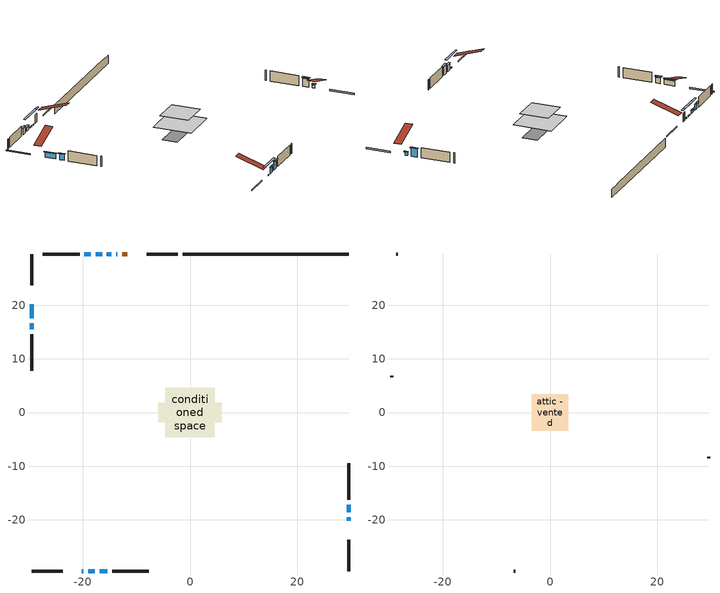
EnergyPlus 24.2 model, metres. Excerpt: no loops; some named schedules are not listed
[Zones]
conditioned space
 floor adiabatic (AdiabaticFloorConstruction): -4.57,-4.57 -4.57,4.57 4.57,4.57 4.57,-4.57 z0.6
 floor foundation (Slab1 construction): -5.95,-1.77 -5.95,1.77 5.95,1.77 5.95,-1.77 z-1.49
 wall outside (RimJoist1 construction): -2.29,29.53 -8.08,29.53 / -29.53,-29.53 -23.74,-29.53 / -29.53,29.53 -29.53,23.74 / 29.53,-29.53 29.53,-23.74 z0.6:0.9
 wall outside (AdiabaticWallConstruction 1): -11.68,29.53 -12.59,29.53 z0.6:2.63
 wall outside (AdiabaticWallConstruction): 29.53,-20.14 29.53,-19.55 / -16.39,29.53 -17.56,29.53 z0.6:1.36; -13.51,29.53 -13.78,29.53 / -20.14,-29.53 -19.88,-29.53 z0.6:0.86; -14.7,29.53 -15.46,29.53 z0.6:0.91; 29.53,-18.62 29.53,-17.2 / -16.86,-29.53 -15.43,-29.53 z0.6:2.58; -18.49,29.53 -19.66,29.53 / -18.96,-29.53 -17.79,-29.53 / -29.53,16.67 -29.53,15.5 z0.6:2.02; -29.53,20.14 -29.53,17.6 z0.6:1.82
 wall outside (Wall1 construction): -20.59,29.53 -27.43,29.53 / -14.51,-29.53 -7.67,-29.53 / -29.53,14.57 -29.53,7.73 / 29.53,-16.27 29.53,-9.43 z0.6:3.04
 wall foundation (FoundationWall1 construction): -1.36,29.53,-1.49 -1.36,29.53,0.6 26.44,29.53,0.6 26.44,29.53,0.48 29.53,29.53,0.48 29.53,29.53,-1.49
 window (WindowConstruction): 29.53,-20.14 29.53,-19.55 z0.6:1.36
 window (WindowConstruction 8): -13.52,29.53 -13.77,29.53 z0.6:0.85
 window (WindowConstruction 9): -14.7,29.53 -15.46,29.53 z0.6:0.9
 window (WindowConstruction 10): -20.14,-29.53 -19.88,-29.53 z0.6:0.85
 window (WindowConstruction 1): 29.53,-18.62 29.53,-17.2 z0.6:2.58
 window (WindowConstruction 2): -16.39,29.53 -17.56,29.53 z0.6:1.36
 window (WindowConstruction 3): -18.49,29.53 -19.66,29.53 z0.6:2.02
 window (WindowConstruction 4): -18.96,-29.53 -17.79,-29.53 z0.6:2.02
 window (WindowConstruction 5): -16.86,-29.53 -15.44,-29.53 z0.6:2.58
 window (WindowConstruction 6): -29.53,20.14 -29.53,17.6 z0.6:1.82
 window (WindowConstruction 7): -29.53,16.67 -29.53,15.5 z0.6:2.02
 door (Door): -11.68,29.53 -12.59,29.53 z0.6:2.63
 ceiling adiabatic (AdiabaticFloorConstruction): 4.57,-4.57 4.57,4.57 -4.57,4.57 -4.57,-4.57 z0.6
attic - vented
 floor to conditioned space (Floor1 construction Reversed): -3.4,-3.4 -3.4,3.4 3.4,3.4 3.4,-3.4 z3.04
 wall outside (Wall2 construction): -28.36,29.53 -28.6,29.53 / -6.74,-29.53 -6.49,-29.53 / -29.53,6.8 -29.53,6.56 / 29.53,-8.5 29.53,-8.26 z0.6:3.04
 roof outside (Roof1 construction): -10.75,29.53,3.04 -10.75,22.91,5.24 -9.01,22.91,5.24 -9.01,29.53,3.04; -21.07,-29.53,3.04 -21.07,-22.91,5.24 -22.81,-22.91,5.24 -22.81,-29.53,3.04; -29.53,21.07,3.04 -22.91,21.07,5.24 -22.91,22.81,5.24 -29.53,22.81,3.04; 29.53,-21.07,3.04 22.91,-21.07,5.24 22.91,-22.81,5.24 29.53,-22.81,3.04
shading: 29.53,-19.35 29.53,-20.34 29.94,-20.34 29.94,-19.35 z1.56; -16.59,29.53 -10.7,29.53 -10.7,29.94 -16.59,29.94 z3.67; -18.28,29.53 -11.88,29.53 -11.88,29.94 -18.28,29.94 z3.72; -17.07,-29.53 -22.96,-29.53 -22.96,-29.94 -17.07,-29.94 z3.67; 29.53,-17 29.53,-18.82 29.94,-18.82 29.94,-17 z2.78; -17.76,29.53 -16.19,29.53 -16.19,29.94 -17.76,29.94 z1.56; -19.86,29.53 -18.29,29.53 -18.29,29.94 -19.86,29.94 z2.22; -17.59,-29.53 -19.16,-29.53 -19.16,-29.94 -17.59,-29.94 z2.22; -15.23,-29.53 -17.06,-29.53 -17.06,-29.94 -15.23,-29.94 z2.78; -29.53,17.4 -29.53,20.34 -29.94,20.34 -29.94,17.4 z2.02; -29.53,15.3 -29.53,16.87 -29.94,16.87 -29.94,15.3 z2.22
[Building]
Building 1: Terrain=Suburbs
[Site:Location]
Toronto Intl AP_ON: Latitude {deg}=43.68; Longitude {deg}=-79.63; Time Zone {hr}=-5; Elevation {m}=173; Keep Site Location Information=Yes
[Site:GroundTemperature:Shallow]
4.59119, 2.66285, 2.50842, 3.42352, 7.09712, 10.7536, 13.9236, 15.9317, 16.1023, 14.4691, 11.3799, 7.83558
[Site:WaterMainsTemperature]
Calculation Method=Schedule; Temperature Schedule=mains temperature schedule
[Material] Roughness=Rough; Thermal Absorptance=0.9
Name | Thickness {m} | Conductivity {W/m-K} | Density {kg/m3} | Specific Heat {J/kg-K} | Solar Absorptance | Visible Absorptance
asphalt or fiberglass shingles | 0.00635 | 0.162714 | 1121.4 | 1465.45 | 0.4 | 0.4
ceiling loosefill ins | 0.0846667 | 0.0480833 | 16.02 | 1046.75 | 0.7 | 0.7
ceiling stud and cavity | 0.1397 | 0.110806 | 65.682 | 1177.47 | 0.7 | 0.7
concrete 4.0 in. | 0.1016 | 1.803125 | 2242.8 | 837.4 | 0.7 | 0.7
concrete 8.0 in. | 0.2032 | 1.803125 | 2242.8 | 837.4 | 0.7 | 0.7
door material | 0.04445 | 0.188738 | 512.64 | 1214.23 | 0.7 | 0.7
exterior vertical ins | 0.00309736 | 0.029427 | 32.04 | 1214.23 | 0.7 | 0.7
floor covering | 0.0127 | 0.0433444 | 54.468 | 1339.84 | 0.6 | 0.6
floor rigid ins; wall rigid ins | 0.512978 | 0.029427 | 32.04 | 1214.23 | 0.7 | 0.7
floor stud and cavity | 0.1397 | 1.75129 | 37.0049 | 1207.88 | 0.7 | 0.7
furniture material conditioned space 1 | 0.1524 | 0.115458 | 640.8 | 1214.23 | 0.6 | 0.6
gypsum board | 0.0127 | 0.160291 | 801 | 837.4 | 0.6 | 0.6
gypsum board 1 | 0.0127 | 0.160291 | 801 | 837.4 | 0.7 | 0.7
osb sheathing 0.5 in. | 0.0127 | 0.115458 | 512.64 | 1214.23 | 0.7 | 0.7
osb sheathing 0.75 in. | 0.01905 | 0.115458 | 512.64 | 1214.23 | 0.7 | 0.7
osb sheathing 2.0 in. | 0.0508 | 0.115458 | 512.64 | 1214.23 | 0.7 | 0.7
rim joist stud and cavity | 0.0508 | 0.113771 | 125.044 | 1163.47 | 0.6 | 0.6
wall stud and cavity | 0.1397 | 0.200352 | 139.0536 | 1170.24 | 0.7 | 0.7
wall stud and cavity 1 | 0.0889 | 6.9971 | 50.32683 | 1063.81 | 0.6 | 0.6
wall stud and cavity 2 | 0.0889 | 0.380278 | 52.3479 | 1209.89 | 0.7 | 0.7
wall stud and cavity 3 | 0.0889 | 0.391764 | 83.0341 | 1211.67 | 0.7 | 0.7
wood siding | 0.0254 | 0.102417 | 544.68 | 1172.36 | 0.4 | 0.4
wood siding 1 | 0.00254 | 0.102417 | 544.68 | 1172.36 | 0.4 | 0.4
wood siding 2; wood siding 3; wood siding 4 | 0.0254 | 0.102417 | 544.68 | 1172.36 | 0.7 | 0.7
[WindowMaterial:SimpleGlazingSystem]
Name | U-Factor {W/m2-K} | Solar Heat Gain Coefficient
WindowMaterial | 3.30573 | 0.59
WindowMaterial 1 | 4.397611 | 0.67
WindowMaterial 2 | 3.30119 | 0.67
WindowMaterial 3 | 3.29835 | 0.69
WindowMaterial 4 | 3.21545 | 0.37
WindowMaterial 5 | 3.30687 | 0.51
[Construction]
AdiabaticFloorConstruction: floor stud and cavity, floor rigid ins, osb sheathing 0.75 in., floor covering
AdiabaticWallConstruction: wood siding 3, wall rigid ins, wall stud and cavity 2, gypsum board
AdiabaticWallConstruction 1: wood siding 4, wall rigid ins, wall stud and cavity 2, gypsum board
Door: door material
Floor1 construction Reversed: gypsum board, ceiling stud and cavity, ceiling loosefill ins
FoundationWall1 construction: concrete 8.0 in., gypsum board 1
furniture construction conditioned space 1: furniture material conditioned space 1
PartitionWallConstruction: gypsum board, wall stud and cavity 3, gypsum board
RimJoist1 construction: wood siding 2, osb sheathing 2.0 in., rim joist stud and cavity
Roof1 construction: asphalt or fiberglass shingles
Slab1 construction: concrete 4.0 in.
Wall1 construction: wood siding, osb sheathing 0.5 in., wall stud and cavity, gypsum board
Wall2 construction: wood siding 1, wall stud and cavity 1
WindowConstruction; WindowConstruction 2: WindowMaterial
WindowConstruction 1; WindowConstruction 5: WindowMaterial 1
WindowConstruction 10; WindowConstruction 8: WindowMaterial 4
WindowConstruction 3; WindowConstruction 4; WindowConstruction 7: WindowMaterial 2
WindowConstruction 6: WindowMaterial 3
WindowConstruction 9: WindowMaterial 5
[Zone] Multiplier=1; Part of Total Floor Area=Yes
Name | Volume {m3}
attic - vented | 16.5344
conditioned space | 218.9
[Space]
Name | Zone | Volume {m3}
attic - vented 1 | attic - vented | 16.5344
conditioned space 1 | conditioned space | 218.9
[ZoneInfiltration:EffectiveLeakageArea]
infil attic - vented 1: Zone or Space=attic - vented 1; Schedule=Always On Discrete; Effective Air Leakage Area {cm2}=1910.48; Stack Coefficient=0.000322968; Wind Coefficient=1.21423e-05
[ZoneMixing]
whole house fan mix: Zone or Space=attic - vented; Schedule=Always On Continuous; Design Flow Rate Calculation Method=Flow/Zone; Design Flow Rate {m3/s}=0; Source Zone or Space=conditioned space
[SurfaceProperty:ExposedFoundationPerimeter]
Slab1: Exposed Perimeter Calculation Method=TotalExposedPerimeter; Total Exposed Perimeter {m}=30.888
[InternalMass] Zone or ZoneList=conditioned space; Space or SpaceList=conditioned space 1
Name | Construction | Surface Area {m2}
furniture mass conditioned space 1 | furniture construction conditioned space 1 | 50.32
partition wall mass | PartitionWallConstruction | 125.8
[Lights]
interior lighting: Zone or ZoneList or Space or SpaceList=conditioned space 1; Schedule=interior lighting schedule; Design Level Calculation Method=LightingLevel; Lighting Level {W}=343.2; Return Air Fraction=0; Fraction Radiant=0.6; Fraction Visible=0.2; Fraction Replaceable=1
[People]
occupants: Zone or ZoneList or Space or SpaceList=conditioned space 1; Number of People Schedule=occupants schedule; Number of People Calculation Method=People; Number of People=3; Fraction Radiant=0.314171; Sensible Heat Fraction=0.56303; Activity Level Schedule=occupants activity schedule; Carbon Dioxide Generation Rate {m3/s-W}=0; Enable ASHRAE 55 Comfort Warnings=No; Mean Radiant Temperature Calculation Type=EnclosureAveraged
[ElectricEquipment] Zone or ZoneList or Space or SpaceList=conditioned space 1; Design Level Calculation Method=EquipmentLevel
Name | Schedule | Design Level {W} | Fraction Latent | Fraction Radiant | Fraction Lost
clothes dryer | clothes dryer schedule | 140.772 | 0.015 | 0.081 | 0.85
clothes washer | clothes washer schedule | 32.1985 | 0.03 | 0.162 | 0.7
cooking range | cooking range schedule | 215.147 | 0.08 | 0.432 | 0.2
dishwasher | dishwasher schedule | 66.8632 | 0.3 | 0.18 | 0.4
fridge | fridge schedule | 72.9452 | 0 | 0.6 | 0
mech vent house fan | mech vent house fan schedule | 0 | 0 | 0 | 1
mech vent house fan cfis | mech vent house fan cfis schedule | 0 | 0 | 0 | 0
misc plug loads | misc plug loads schedule | 494.7 | 0.045 | 0.513 | 0.1
whole house fan | Always On Discrete | 0 | 0 | 0 | 1
[OtherEquipment] Zone or ZoneList or Space or SpaceList=conditioned space 1; Design Level Calculation Method=EquipmentLevel
Name | Fuel Type | Schedule | Design Level {W} | Fraction Latent | Fraction Radiant | Fraction Lost
clothes dryer 1 | Electricity | clothes dryer schedule | 0 | 0.015 | 0.081 | 0.85
cooking range 1 | Electricity | cooking range schedule | 0 | 0.08 | 0.432 | 0.2
general water use latent | None | general water use schedule | 62.594 | 1 | 0 | 0
general water use sensible | None | general water use schedule | -61.6891 | 0 | 0.6 | 0
mech vent house fan latent load | None | Always On Discrete | 0 | 1 | 0 | 0
mech vent house fan sensible load | None | Always On Discrete | 0 | 0 | 0 | 0
water heater energy adjustment1 | NaturalGas | Always On Discrete | 0.01 | 0 | 0 | 1
[ZoneInfiltration:DesignFlowRate] Zone or ZoneList or Space or SpaceList=conditioned space 1; Schedule=Always On Discrete; Design Flow Rate Calculation Method=Flow/Zone; Design Flow Rate {m3/s}=0
infil flow; natural vent flow; whole house fan flow
[AvailabilityManager:Scheduled]
central ac and furnace airloop Availability Manager: Schedule=Always On Discrete
[Foundation:Kiva]
Foundation Kiva 1: Initial Indoor Air Temperature {C}=18; Wall Height Above Grade {m}=0.599999; Wall Depth Below Slab {m}=0.2032; Custom Block Material Name 1=exterior vertical ins; Custom Block Depth 1 {m}=2.09001; Custom Block X Position 1 {m}=0.2159; Custom Block Z Position 1 {m}=0
[Foundation:Kiva:Settings]
Soil Conductivity {W/m-K}=0.849921; Soil Density {kg/m3}=1842.3; Soil Specific Heat {J/kg-K}=418.7; Ground Solar Absorptivity=0.9; Ground Thermal Absorptivity=0.9; Ground Surface Roughness {m}=0.03; Far-Field Width {m}=40; Deep-Ground Boundary Condition=ZeroFlux; Deep-Ground Depth {m}=40; Minimum Cell Dimension {m}=0.2; Maximum Cell Growth Coefficient=3; Simulation Timestep=Timestep
[Exterior:Lights]
exterior lighting: Schedule=exterior lighting schedule; Design Level {W}=75.6
[EnergyManagementSystem:GlobalVariable]
central_ac_and_furnace_airloop_Fan_RTF
infil_program_Qfan
infil_program_Qinf
natural_vent_program_Qnv
natural_vent_program_Qwhf
[EnergyManagementSystem:Sensor]
Name | Output:Variable or Output:Meter Index Key | Output:Variable or Output:Meter
airflow_gain | infil flow | Infiltration Sensible Heat Gain Energy
airflow_gain_1 | natural vent flow | Infiltration Sensible Heat Gain Energy
airflow_gain_2 | whole house fan flow | Infiltration Sensible Heat Gain Energy
airflow_loss | infil flow | Infiltration Sensible Heat Loss Energy
airflow_loss_1 | natural vent flow | Infiltration Sensible Heat Loss Energy
airflow_loss_2 | whole house fan flow | Infiltration Sensible Heat Loss Energy
clg_load_cond |  | Cooling:EnergyTransfer:Zone:CONDITIONED SPACE
clg_sp_s; clg_sp_s_1 | cooling setpoint | Schedule Value
clothes_dryer_exhaust_0_sch_s | clothes dryer exhaust 0 schedule | Schedule Value
cool_season | cooling season schedule | Schedule Value
htg_load_cond |  | Heating:EnergyTransfer:Zone:CONDITIONED SPACE
htg_sp_s; htg_sp_s_1 | heating setpoint | Schedule Value
ig_ee_conv | clothes dryer | Electric Equipment Convective Heating Energy
ig_ee_conv_2 | cooking range | Electric Equipment Convective Heating Energy
ig_ee_conv_4 | fridge | Electric Equipment Convective Heating Energy
ig_ee_conv_5 | misc plug loads | Electric Equipment Convective Heating Energy
ig_ee_conv_6 | whole house fan | Electric Equipment Convective Heating Energy
ig_ee_rad | clothes dryer | Electric Equipment Radiant Heating Energy
ig_ee_rad_2 | cooking range | Electric Equipment Radiant Heating Energy
ig_ee_rad_4 | fridge | Electric Equipment Radiant Heating Energy
ig_ee_rad_5 | misc plug loads | Electric Equipment Radiant Heating Energy
ig_ee_rad_6 | whole house fan | Electric Equipment Radiant Heating Energy
ig_lgt_conv | interior lighting | Lights Convective Heating Energy
ig_lgt_rad | interior lighting | Lights Radiant Heating Energy
ig_lgt_vis | interior lighting | Lights Visible Radiation Heating Energy
ig_oe_conv | clothes dryer 1 | Other Equipment Convective Heating Energy
ig_oe_conv_1 | cooking range 1 | Other Equipment Convective Heating Energy
ig_oe_conv_2 | general water use latent | Other Equipment Convective Heating Energy
ig_oe_conv_3 | general water use sensible | Other Equipment Convective Heating Energy
ig_oe_conv_4 | water heater energy adjustment1 | Other Equipment Convective Heating Energy
ig_oe_rad | clothes dryer 1 | Other Equipment Radiant Heating Energy
ig_oe_rad_1 | cooking range 1 | Other Equipment Radiant Heating Energy
ig_oe_rad_2 | general water use latent | Other Equipment Radiant Heating Energy
ig_oe_rad_3 | general water use sensible | Other Equipment Radiant Heating Energy
ig_oe_rad_4 | water heater energy adjustment1 | Other Equipment Radiant Heating Energy
ig_ppl_conv | occupants | People Convective Heating Energy
ig_ppl_rad | occupants | People Radiant Heating Energy
im_conv | furniture mass conditioned space 1 | Surface Inside Face Convection Heat Gain Energy
im_conv_1 | partition wall mass | Surface Inside Face Convection Heat Gain Energy
im_ig | furniture mass conditioned space 1 | Surface Inside Face Internal Gains Radiation Heat Gain Energy
im_ig_1 | partition wall mass | Surface Inside Face Internal Gains Radiation Heat Gain Energy
im_lgt | furniture mass conditioned space 1 | Surface Inside Face Lights Radiation Heat Gain Energy
im_lgt_1 | partition wall mass | Surface Inside Face Lights Radiation Heat Gain Energy
im_sol | furniture mass conditioned space 1 | Surface Inside Face Solar Radiation Heat Gain Energy
im_sol_1 | partition wall mass | Surface Inside Face Solar Radiation Heat Gain Energy
im_surf | furniture mass conditioned space 1 | Surface Inside Face Net Surface Thermal Radiation Heat Gain Energy
im_surf_1 | partition wall mass | Surface Inside Face Net Surface Thermal Radiation Heat Gain Energy
mv_conv | mech vent house fan | Electric Equipment Convective Heating Energy
mv_conv_1 | mech vent house fan cfis | Electric Equipment Convective Heating Energy
mv_conv_2 | mech vent house fan latent load | Other Equipment Convective Heating Energy
mv_conv_3 | mech vent house fan sensible load | Other Equipment Convective Heating Energy
mv_rad | mech vent house fan | Electric Equipment Radiant Heating Energy
mv_rad_1 | mech vent house fan cfis | Electric Equipment Radiant Heating Energy
mv_rad_2 | mech vent house fan latent load | Other Equipment Radiant Heating Energy
mv_rad_3 | mech vent house fan sensible load | Other Equipment Radiant Heating Energy
natural_vent_s | natural vent schedule | Schedule Value
out_pb_s |  | Site Outdoor Air Barometric Pressure
out_wt_s |  | Site Outdoor Air Humidity Ratio
site_vw_s |  | Site Wind Speed
ss_back_out | Window1 | Surface Window Shortwave from Zone Back Out Window Heat Transfer Rate
ss_back_out_1 | Window10 | Surface Window Shortwave from Zone Back Out Window Heat Transfer Rate
ss_back_out_10 | Window9 | Surface Window Shortwave from Zone Back Out Window Heat Transfer Rate
ss_back_out_2 | Window11 | Surface Window Shortwave from Zone Back Out Window Heat Transfer Rate
ss_back_out_3 | Window12 | Surface Window Shortwave from Zone Back Out Window Heat Transfer Rate
ss_back_out_4 | Window2 | Surface Window Shortwave from Zone Back Out Window Heat Transfer Rate
ss_back_out_5 | Window3 | Surface Window Shortwave from Zone Back Out Window Heat Transfer Rate
ss_back_out_6 | Window5 | Surface Window Shortwave from Zone Back Out Window Heat Transfer Rate
ss_back_out_7 | Window6 | Surface Window Shortwave from Zone Back Out Window Heat Transfer Rate
ss_back_out_8 | Window7 | Surface Window Shortwave from Zone Back Out Window Heat Transfer Rate
ss_back_out_9 | Window8 | Surface Window Shortwave from Zone Back Out Window Heat Transfer Rate
ss_conv | Door1 | Surface Inside Face Convection Heat Gain Energy
ss_conv_1 | Window1 | Surface Inside Face Convection Heat Gain Energy
ss_conv_10 | Window8 | Surface Inside Face Convection Heat Gain Energy
ss_conv_11 | Window9 | Surface Inside Face Convection Heat Gain Energy
ss_conv_2 | Window10 | Surface Inside Face Convection Heat Gain Energy
ss_conv_3 | Window11 | Surface Inside Face Convection Heat Gain Energy
ss_conv_4 | Window12 | Surface Inside Face Convection Heat Gain Energy
ss_conv_5 | Window2 | Surface Inside Face Convection Heat Gain Energy
ss_conv_6 | Window3 | Surface Inside Face Convection Heat Gain Energy
ss_conv_7 | Window5 | Surface Inside Face Convection Heat Gain Energy
ss_conv_8 | Window6 | Surface Inside Face Convection Heat Gain Energy
ss_conv_9 | Window7 | Surface Inside Face Convection Heat Gain Energy
ss_ig | Door1 | Surface Inside Face Internal Gains Radiation Heat Gain Energy
ss_ig_1 | Window1 | Surface Inside Face Internal Gains Radiation Heat Gain Energy
ss_ig_10 | Window8 | Surface Inside Face Internal Gains Radiation Heat Gain Energy
ss_ig_11 | Window9 | Surface Inside Face Internal Gains Radiation Heat Gain Energy
ss_ig_2 | Window10 | Surface Inside Face Internal Gains Radiation Heat Gain Energy
ss_ig_3 | Window11 | Surface Inside Face Internal Gains Radiation Heat Gain Energy
ss_ig_4 | Window12 | Surface Inside Face Internal Gains Radiation Heat Gain Energy
ss_ig_5 | Window2 | Surface Inside Face Internal Gains Radiation Heat Gain Energy
ss_ig_6 | Window3 | Surface Inside Face Internal Gains Radiation Heat Gain Energy
ss_ig_7 | Window5 | Surface Inside Face Internal Gains Radiation Heat Gain Energy
ss_ig_8 | Window6 | Surface Inside Face Internal Gains Radiation Heat Gain Energy
ss_ig_9 | Window7 | Surface Inside Face Internal Gains Radiation Heat Gain Energy
ss_lgt | Door1 | Surface Inside Face Lights Radiation Heat Gain Energy
ss_sol | Door1 | Surface Inside Face Solar Radiation Heat Gain Energy
ss_surf | Door1 | Surface Inside Face Net Surface Thermal Radiation Heat Gain Energy
ss_surf_1 | Window1 | Surface Inside Face Net Surface Thermal Radiation Heat Gain Energy
ss_surf_10 | Window8 | Surface Inside Face Net Surface Thermal Radiation Heat Gain Energy
ss_surf_11 | Window9 | Surface Inside Face Net Surface Thermal Radiation Heat Gain Energy
ss_surf_2 | Window10 | Surface Inside Face Net Surface Thermal Radiation Heat Gain Energy
ss_surf_3 | Window11 | Surface Inside Face Net Surface Thermal Radiation Heat Gain Energy
ss_surf_4 | Window12 | Surface Inside Face Net Surface Thermal Radiation Heat Gain Energy
ss_surf_5 | Window2 | Surface Inside Face Net Surface Thermal Radiation Heat Gain Energy
ss_surf_6 | Window3 | Surface Inside Face Net Surface Thermal Radiation Heat Gain Energy
ss_surf_7 | Window5 | Surface Inside Face Net Surface Thermal Radiation Heat Gain Energy
ss_surf_8 | Window6 | Surface Inside Face Net Surface Thermal Radiation Heat Gain Energy
ss_surf_9 | Window7 | Surface Inside Face Net Surface Thermal Radiation Heat Gain Energy
ss_trans_in | Window1 | Surface Window Transmitted Solar Radiation Rate
ss_trans_in_1 | Window10 | Surface Window Transmitted Solar Radiation Rate
ss_trans_in_10 | Window9 | Surface Window Transmitted Solar Radiation Rate
ss_trans_in_2 | Window11 | Surface Window Transmitted Solar Radiation Rate
ss_trans_in_3 | Window12 | Surface Window Transmitted Solar Radiation Rate
ss_trans_in_4 | Window2 | Surface Window Transmitted Solar Radiation Rate
ss_trans_in_5 | Window3 | Surface Window Transmitted Solar Radiation Rate
ss_trans_in_6 | Window5 | Surface Window Transmitted Solar Radiation Rate
ss_trans_in_7 | Window6 | Surface Window Transmitted Solar Radiation Rate
ss_trans_in_8 | Window7 | Surface Window Transmitted Solar Radiation Rate
ss_trans_in_9 | Window8 | Surface Window Transmitted Solar Radiation Rate
ss_trans_out | Window1 | Surface Inside Face Initial Transmitted Diffuse Transmitted Out Window Solar Radiation Rate
ss_trans_out_1 | Window10 | Surface Inside Face Initial Transmitted Diffuse Transmitted Out Window Solar Radiation Rate
ss_trans_out_10 | Window9 | Surface Inside Face Initial Transmitted Diffuse Transmitted Out Window Solar Radiation Rate
ss_trans_out_2 | Window11 | Surface Inside Face Initial Transmitted Diffuse Transmitted Out Window Solar Radiation Rate
ss_trans_out_3 | Window12 | Surface Inside Face Initial Transmitted Diffuse Transmitted Out Window Solar Radiation Rate
ss_trans_out_4 | Window2 | Surface Inside Face Initial Transmitted Diffuse Transmitted Out Window Solar Radiation Rate
ss_trans_out_5 | Window3 | Surface Inside Face Initial Transmitted Diffuse Transmitted Out Window Solar Radiation Rate
ss_trans_out_6 | Window5 | Surface Inside Face Initial Transmitted Diffuse Transmitted Out Window Solar Radiation Rate
ss_trans_out_7 | Window6 | Surface Inside Face Initial Transmitted Diffuse Transmitted Out Window Solar Radiation Rate
ss_trans_out_8 | Window7 | Surface Inside Face Initial Transmitted Diffuse Transmitted Out Window Solar Radiation Rate
ss_trans_out_9 | Window8 | Surface Inside Face Initial Transmitted Diffuse Transmitted Out Window Solar Radiation Rate
s_conv | Floor1 | Surface Inside Face Convection Heat Gain Energy
s_conv_1 | FoundationWall1 | Surface Inside Face Convection Heat Gain Energy
s_conv_10 | Wall1:180 | Surface Inside Face Convection Heat Gain Energy
s_conv_11 | Wall1:270 | Surface Inside Face Convection Heat Gain Energy
s_conv_12 | Wall1:90 | Surface Inside Face Convection Heat Gain Energy
s_conv_2 | inferred conditioned ceiling | Surface Inside Face Convection Heat Gain Energy
s_conv_3 | inferred conditioned floor | Surface Inside Face Convection Heat Gain Energy
s_conv_4 | RimJoist1:0 | Surface Inside Face Convection Heat Gain Energy
s_conv_5 | RimJoist1:180 | Surface Inside Face Convection Heat Gain Energy
s_conv_6 | RimJoist1:270 | Surface Inside Face Convection Heat Gain Energy
s_conv_7 | RimJoist1:90 | Surface Inside Face Convection Heat Gain Energy
s_conv_8 | Slab1 | Surface Inside Face Convection Heat Gain Energy
s_conv_9 | Wall1:0 | Surface Inside Face Convection Heat Gain Energy
s_ig | Floor1 | Surface Inside Face Internal Gains Radiation Heat Gain Energy
s_ig_1 | FoundationWall1 | Surface Inside Face Internal Gains Radiation Heat Gain Energy
s_ig_10 | Wall1:180 | Surface Inside Face Internal Gains Radiation Heat Gain Energy
s_ig_11 | Wall1:270 | Surface Inside Face Internal Gains Radiation Heat Gain Energy
s_ig_12 | Wall1:90 | Surface Inside Face Internal Gains Radiation Heat Gain Energy
s_ig_2 | inferred conditioned ceiling | Surface Inside Face Internal Gains Radiation Heat Gain Energy
s_ig_3 | inferred conditioned floor | Surface Inside Face Internal Gains Radiation Heat Gain Energy
s_ig_4 | RimJoist1:0 | Surface Inside Face Internal Gains Radiation Heat Gain Energy
s_ig_5 | RimJoist1:180 | Surface Inside Face Internal Gains Radiation Heat Gain Energy
s_ig_6 | RimJoist1:270 | Surface Inside Face Internal Gains Radiation Heat Gain Energy
s_ig_7 | RimJoist1:90 | Surface Inside Face Internal Gains Radiation Heat Gain Energy
s_ig_8 | Slab1 | Surface Inside Face Internal Gains Radiation Heat Gain Energy
s_ig_9 | Wall1:0 | Surface Inside Face Internal Gains Radiation Heat Gain Energy
s_lgt | Floor1 | Surface Inside Face Lights Radiation Heat Gain Energy
s_lgt_1 | FoundationWall1 | Surface Inside Face Lights Radiation Heat Gain Energy
s_lgt_10 | Wall1:180 | Surface Inside Face Lights Radiation Heat Gain Energy
s_lgt_11 | Wall1:270 | Surface Inside Face Lights Radiation Heat Gain Energy
s_lgt_12 | Wall1:90 | Surface Inside Face Lights Radiation Heat Gain Energy
s_lgt_2 | inferred conditioned ceiling | Surface Inside Face Lights Radiation Heat Gain Energy
s_lgt_3 | inferred conditioned floor | Surface Inside Face Lights Radiation Heat Gain Energy
s_lgt_4 | RimJoist1:0 | Surface Inside Face Lights Radiation Heat Gain Energy
